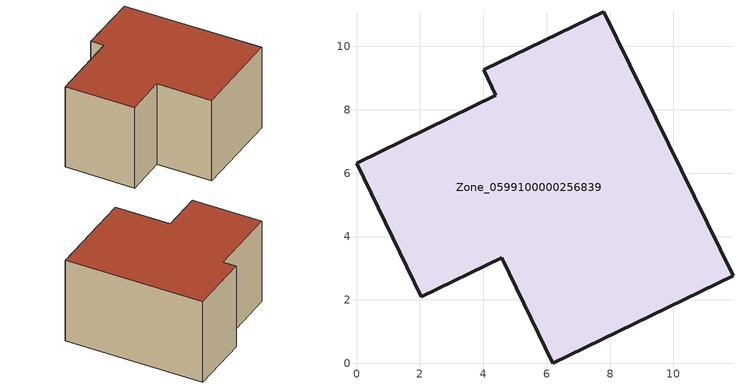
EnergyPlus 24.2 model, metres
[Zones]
Zone_0599100000256839
 floor ground (C_G): 7.81,11.1 11.88,2.77 6.2,0 4.58,3.34 2.04,2.1 0,6.32 4.4,8.46 4.02,9.26 z0
 wall outside (C_F): 0,6.32 2.04,2.1 4.58,3.34 6.2,0 11.88,2.77 7.81,11.1 4.02,9.26 4.4,8.46 0,6.32 z0:5.81
 roof outside (C_R): 7.81,11.1 4.02,9.26 4.4,8.46 0,6.32 2.04,2.1 4.58,3.34 6.2,0 11.88,2.77 z5.81
[BUILDING]
Pand.0599100000256839: North Axis=0; Terrain=City; Loads Convergence Tolerance Value=0.04; Temperature Convergence Tolerance Value=0.4; Solar Distribution=FullExterior; Maximum Number of Warmup Days=25; Minimum Number of Warmup Days=1
[Site:Location]
Rotterdam.The.Hague.AP_ZH_NLD Design_Conditions: Latitude=51.96; Longitude=4.45; Time Zone=1; Elevation=-4.5
[SITE:GROUNDTEMPERATURE:BUILDINGSURFACE]
18, 18, 18, 18, 18, 18, 18, 18, 18, 18, 18, 18
[MATERIAL] Thermal Absorptance=0.9; Solar Absorptance=0.7; Visible Absorptance=0.7
Name | Roughness | Thickness | Conductivity | Density | Specific Heat
G.TC.1946-1964 | MediumSmooth | 0.15 | 1 | 540 | 1210
F.TC.1946-1964 | Rough | 0.3 | 0.857143 | 1920 | 840
R.TC.1946-1964 | MediumRough | 0.2 | 0.235294 | 1500 | 1000
[CONSTRUCTION]
C_G: G.TC.1946-1964
C_F: F.TC.1946-1964
C_R: R.TC.1946-1964
[ZONE]
Zone_0599100000256839: Type=1; Multiplier=1; Ceiling Height=Autocalculate; Volume=Autocalculate; Floor Area=autocalculate; Part of Total Floor Area=Yes
[ZONEINFILTRATION:DESIGNFLOWRATE]
Infil_Zone_0599100000256839: Zone or ZoneList or Space or SpaceList=Zone_0599100000256839; Schedule=AlwaysOn; Design Flow Rate Calculation Method=Flow/Area; Flow Rate per Floor Area=0.003; Constant Term Coefficient=1; Temperature Term Coefficient=0; Velocity Term Coefficient=0; Velocity Squared Term Coefficient=0
[HVACTEMPLATE:ZONE:IDEALLOADSAIRSYSTEM]
Zone_0599100000256839: Maximum Heating Supply Air Temperature=50; Minimum Cooling Supply Air Temperature=13; Maximum Heating Supply Air Humidity Ratio=0.0156; Minimum Cooling Supply Air Humidity Ratio=0.0077; Heating Limit=NoLimit; Cooling Limit=NoLimit; Dehumidification Control Type=ConstantSensibleHeatRatio; Cooling Sensible Heat Ratio=0.7; Dehumidification Setpoint=60; Humidification Control Type=None; Humidification Setpoint=30; Outdoor Air Method=None; Outdoor Air Flow Rate per Person=0.00944; Outdoor Air Flow Rate per Zone Floor Area=0; Outdoor Air Flow Rate per Zone=0; Demand Controlled Ventilation Type=None; Outdoor Air Economizer Type=NoEconomizer; Heat Recovery Type=None; Sensible Heat Recovery Effectiveness=0.7; Latent Heat Recovery Effectiveness=0.65
[ZONECONTROL:THERMOSTAT]
ThermostatControl_Zone_0599100000256839: Zone or ZoneList=Zone_0599100000256839; Control Type Schedule=DualSetpointControlType; Control 1=Thermostat_Zone_0599100000256839; Temperature Difference Between Cutout And Setpoint=0
[THERMOSTATSETPOINT:DUALSETPOINT]
Thermostat_Zone_0599100000256839: Heating Setpoint Temperature Schedule=HeatingSetpoint_Zone_0599100000256839; Cooling Setpoint Temperature Schedule=CoolingSetpoint_Zone_0599100000256839
[SCHEDULE:COMPACT]
HeatingSetpoint_Zone_0599100000256839: Through: 12/31, For: AllDays, Until: 24:00, 21
CoolingSetpoint_Zone_0599100000256839: Through: 12/31, For: AllDays, Until: 24:00, 24
DualSetpointControlType: Through: 12/31, For: AllDays, Until: 24:00, 4
AlwaysOn: Through: 12/31, For: AllDays, Until: 24:00, 1
